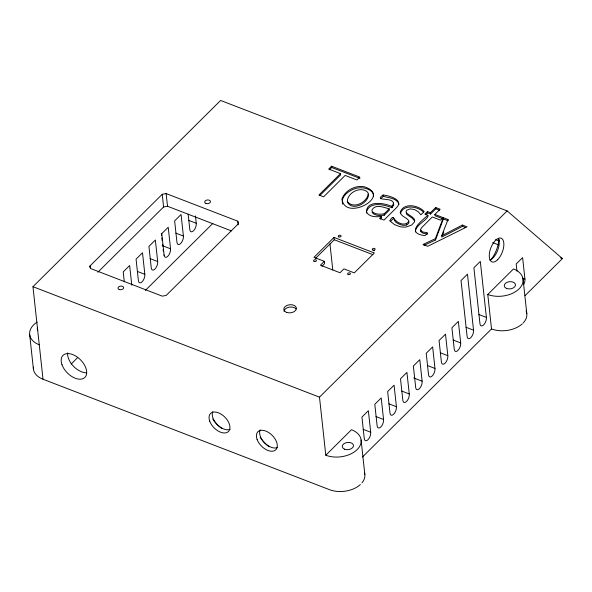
<?xml version="1.0" encoding="UTF-8"?>
<svg xmlns="http://www.w3.org/2000/svg" width="592" height="592" viewBox="0 0 592 592"><rect width="100%" height="100%" fill="white"/><g stroke="black" fill="none" stroke-linecap="round" stroke-linejoin="round"><path stroke-width="0.89" d="M366.485 211.884C369.682 201.236 384.171 204.529 391.786 207.711L393.65 205.209L393.214 202.39C391.275 197.232 373.478 201.384 383.098 195.027C388.922 195.56 404.321 199.748 396.536 207.651L383.993 220.098L379.576 218.396L381.529 216.457L381.67 217.752L380.367 219.04M393.65 205.209L393.532 203.115M406.201 212.55L406.815 214.482L412.128 218.137L414.563 220.942M408.931 221.97L408.887 222.91C406.364 227.039 400.577 225.197 397.284 223.088C392.526 221.534 394.945 212.654 389.699 220.779L394.472 224.583L399.482 226.536A12.299 7.888 -6.2 0 0 406.26 226.988L411.64 225.056L414.407 222.03L414.696 220.217L413.875 218.5L411.988 216.842L406.674 213.187L406.06 211.255L406.837 210.175L410.286 208.835L414.637 209.627L418.307 211.788L420.853 214.807L424.153 211.536C418.544 205.091 403.293 202.286 400.185 212.417C401.221 216.716 406.586 217.286 408.791 220.675L408.746 221.615C404.639 227.017 395.789 222.599 393.399 217.434M400.325 213.712C403.233 203.907 417.915 206.208 423.598 212.232M423.968 245.369L435.52 239.982L435.379 238.687L443.245 217.671L448.033 219.521L448.174 220.809L443.386 218.966L443.245 217.671M435.52 239.982L443.386 218.966M465.638 227.543L462.552 226.351L441.802 237.059L441.662 235.771L448.033 219.521M442.809 234.499L443.815 231.931M393.51 203.914L391.645 206.423L391.786 207.711M523.18 322.973L523.95 322.107A22.592 14.489 -6.2 0 0 526.658 312.754M360.358 484.552A22.592 14.489 -6.2 0 1 330.025 489.873L43.009 379.228L32.96 286.698L220.616 100.455L507.144 210.915L562.4 258.586L525.067 295.63M89.917 266.045L162.223 194.287L166.137 193.584L237.769 221.193L238.472 223.68L166.167 295.445L162.252 296.148L90.62 268.531L89.917 266.045L90.11 267.858M97.806 272.261L163.599 206.963L167.514 206.26L231.383 230.88M164.125 255.174L161.779 233.633L168.209 227.254L170.548 248.795A5.646 2.716 -68.9 0 1 167.802 256.292A5.646 2.716 -68.9 0 1 164.125 255.174L163.718 255.019M71.151 364.043L77.715 357.524M145.306 290.443L212.898 223.362M340.481 173.619L318.925 195.012L323.602 196.818L345.158 175.424L356.961 179.975L359.847 177.104L331.564 166.204L328.678 169.075L340.481 173.619L340.622 174.914L319.717 195.656M329.396 169.793L331.705 167.499L331.564 166.204M324.312 261.324L320.413 265.194L340 272.749L343.908 268.879L354.29 272.882L374.336 252.969L334.021 237.422L313.96 257.335L324.312 261.324L324.564 263.655L321.967 266.237M315.506 258.386L334.273 239.76L334.021 237.422M380.73 198.808L383.239 196.322L383.098 195.027M384.09 213.919L389.181 208.865C383.927 207.444 375.772 203.729 372.035 209.797L371.991 211.152C374.714 214.837 380.079 214.289 384.09 213.919L384.23 215.207C380.219 215.584 374.854 216.124 372.131 212.447M384.23 215.207L389.321 210.16L389.181 208.865M390.417 221.504L393.303 218.633L393.162 217.345M427.424 211.573L427.565 212.868L430.562 214.023L430.421 212.728L427.424 211.573L424.864 214.119L427.861 215.273L428.001 216.561C424.649 221.941 415.762 224.982 415.332 231.938M425.648 214.77L427.565 212.868M427.861 215.273C419.395 222.659 406.26 233.174 424.856 235.623C431.849 230.717 423.147 233.825 421.075 230.762L420.638 229.407L421.504 227.794L432.301 216.983L440.47 220.128L443.031 217.59L434.861 214.437L440.13 209.213L435.697 207.496L430.421 212.728M430.562 214.023L435.83 208.791L435.697 207.496M325.792 455.226L351.493 429.718L352.21 429.999A22.592 14.489 -6.2 0 1 357.464 449.261L356.613 450.09A22.592 14.489 -6.2 0 1 326.281 455.411L325.792 455.226L319.488 397.151L507.144 210.915M487.771 294.476L513.464 268.968L514.182 269.249A22.592 14.489 -6.2 0 1 519.436 288.511L518.585 289.34A22.592 14.489 -6.2 0 1 488.252 294.661L487.771 294.476L491.515 328.937L362.445 457.031M441.662 235.771L462.411 225.064L467.044 226.847L427.75 246.287L423.006 244.459L435.379 238.687M381.529 216.457C376.408 217.035 368.971 217.279 366.455 211.803M373.7 250.705L374.07 250.675A1.413 0.903 -6.2 0 1 374.433 250.697M427.513 234.062L423.354 233.278L421.215 232.057L420.66 230.11M383.239 196.322C388.611 197.846 396.966 198.202 399.082 204.344M391.645 206.423C384.423 202.841 365.234 199.911 366.596 213.09M331.705 167.499L359.988 178.399M435.83 208.791L439.53 210.219M560.676 257.92L562.4 258.586M442.357 218.566L435.002 215.732L434.861 214.437M495.652 239.619L499.1 240.951M492.677 242.602L498.708 244.925M522.44 278.173L524.956 279.143A5.646 2.716 -68.9 0 1 523.757 284.471M334.273 239.76L372.871 254.641M478.832 314.5L486.395 317.416A5.646 2.716 -68.9 0 1 483.649 324.912A5.646 2.716 -68.9 0 1 479.971 323.794L473.889 267.791L480.312 261.412L486.395 317.416M188.693 220.365L196.255 223.28A5.646 2.716 -68.9 0 1 193.51 230.776A5.646 2.716 -68.9 0 1 189.832 229.659L188.138 214.052M465.978 327.258L473.541 330.173A5.646 2.716 -68.9 0 1 470.795 337.669A5.646 2.716 -68.9 0 1 467.118 336.552L461.027 280.549L467.458 274.17L473.541 330.173M175.839 233.122L183.402 236.038A5.646 2.716 -68.9 0 1 180.656 243.534A5.646 2.716 -68.9 0 1 176.978 242.417L174.633 220.875L181.063 214.496L183.402 236.038M453.124 340.015L460.687 342.931A5.646 2.716 -68.9 0 1 457.942 350.427A5.646 2.716 -68.9 0 1 454.256 349.31L451.918 327.768L458.349 321.389L460.687 342.931M161.779 233.633L161.379 233.477L161.572 235.276M162.149 245.554L170.548 248.795M440.27 352.773L447.833 355.688A5.646 2.716 -68.9 0 1 445.088 363.185A5.646 2.716 -68.9 0 1 441.403 362.067L439.064 340.526L445.495 334.147L447.833 355.688M150.131 258.637L157.694 261.553A5.646 2.716 -68.9 0 1 154.949 269.049A5.646 2.716 -68.9 0 1 151.263 267.932L148.925 246.39L155.356 240.012L157.694 261.553M427.417 365.53L434.979 368.446A5.646 2.716 -68.9 0 1 432.234 375.942A5.646 2.716 -68.9 0 1 428.549 374.825L426.21 353.283L432.641 346.905L434.979 368.446M137.277 271.395L144.84 274.311A5.646 2.716 -68.9 0 1 142.095 281.807A5.646 2.716 -68.9 0 1 138.41 280.689L136.071 259.148L142.502 252.769L144.84 274.311M413.719 377.962L422.126 381.204A5.646 2.716 -68.9 0 1 419.38 388.7A5.646 2.716 -68.9 0 1 415.695 387.582L413.357 366.041L419.787 359.662L422.126 381.204M401.709 391.046L409.272 393.961A5.646 2.716 -68.9 0 1 406.526 401.457A5.646 2.716 -68.9 0 1 402.841 400.34L400.503 378.799L406.926 372.42L409.272 393.961M388.855 403.803L396.418 406.719A5.646 2.716 -68.9 0 1 393.673 414.215A5.646 2.716 -68.9 0 1 389.987 413.098L387.649 391.556L394.072 385.177L396.418 406.719M376.001 416.561L383.557 419.476A5.646 2.716 -68.9 0 1 380.811 426.973A5.646 2.716 -68.9 0 1 377.134 425.855L374.795 404.314L381.218 397.935L383.557 419.476M32.96 286.698L319.488 397.151M363.14 429.318L370.703 432.234A5.646 2.716 -68.9 0 1 367.958 439.73A5.646 2.716 -68.9 0 1 364.28 438.613L361.941 417.071L368.365 410.693L370.703 432.234M491.515 328.937L491.996 329.122A22.592 14.489 -6.2 0 0 522.329 323.802M39.264 344.766L38.547 344.485A22.592 14.489 -6.2 0 1 33.3 325.23L34.144 324.394A22.592 14.489 -6.2 0 1 37.141 322.107M43.009 379.228L42.291 378.947A22.592 14.489 -6.2 0 1 33.381 367.07M393.354 203.685L393.673 204.41M342.694 204.099C340.245 196.115 349.724 189.988 356.414 188.241A12.846 8.244 -6.2 0 1 364.835 188.197C368.675 189.107 373.804 191.438 373.53 196.115M347.26 201.761C351.611 211.388 367.336 204.033 368.439 195.427A7.296 4.677 -6.2 0 0 368.165 194.272M524.956 279.143L522.618 257.609L516.194 263.988L516.971 271.166M523.069 279.232L526.813 313.693M462.411 225.064L462.552 226.351M443.031 217.59L443.171 218.885M406.349 223.783L406.489 225.078M392.237 205.831L392.378 207.126M361.098 439.982L364.842 474.444M329.951 243.852L332.793 269.989M237.769 221.193L238.169 224.819M195.456 215.932L196.255 223.28M166.137 193.584L167.514 206.26M162.223 194.287L163.599 206.963M161.868 237.969L162.164 240.663M162.548 244.252L162.748 246.043M163.133 249.632L163.333 251.43M131.787 285.27L129.648 265.527L123.217 271.906L124.29 281.777M29.659 334.51L33.404 368.971M420.779 230.695L420.801 231.398M37.784 330.329A5.646 3.626 -6.2 0 1 37.585 327.561M284.034 311.274A6.357 4.077 -6.2 0 1 289.074 307.189A6.357 4.077 -6.2 0 1 296.015 308.92M364.435 472.586A22.592 14.489 -6.2 0 1 361.971 482.857M526.066 310.933A22.592 14.489 -6.2 0 1 526.406 311.836M277.559 447.567A12.706 7.6 45.2 0 1 264.572 442.816A12.706 7.6 45.2 0 1 260.199 429.836M230.192 429.311A12.706 7.6 45.2 0 1 217.205 424.56A12.706 7.6 45.2 0 1 212.831 411.573M498.649 238.828A12.706 6.112 -68.9 0 1 497.391 251.082A12.706 6.112 -68.9 0 1 489.836 260.088M86.417 372.827A15.533 9.287 45.2 0 1 73.297 366.056A15.533 9.287 45.2 0 1 67.651 352.891M498.93 239.412A20.335 9.775 -68.9 0 1 490.79 260.006M221.808 428.497A20.335 12.158 45.2 0 1 212.787 419.04M269.182 446.76A20.335 12.158 45.2 0 1 260.154 437.296M342.013 199.075C344.633 221.948 392.703 196.3 364.694 186.909A12.846 8.244 -6.2 0 0 356.273 186.954C350.116 188.508 343.937 192.792 342.013 199.075M368.298 194.132C366.722 202.434 353.52 209.383 347.378 201.635C347.082 193.384 358.944 186.584 366.233 191.098A7.296 4.677 -6.2 0 1 368.298 194.132M205.935 203.441A2.893 1.857 -6.2 0 0 210.449 201.783A2.893 1.857 -6.2 0 0 206.356 200.2A2.893 1.857 -6.2 0 0 205.935 203.441M119.207 289.518A2.827 1.813 -6.2 0 0 123.617 287.897A2.827 1.813 -6.2 0 0 119.614 286.35A2.827 1.813 -6.2 0 0 119.207 289.518M286.617 312.413A6.357 4.077 -6.2 0 0 296.422 308.61A6.357 4.077 -6.2 0 0 287.261 305.302A6.357 4.077 -6.2 0 0 286.617 312.413M314.204 261.427A1.413 0.903 -6.2 0 0 316.409 260.621A1.413 0.903 -6.2 0 0 314.404 259.844A1.413 0.903 -6.2 0 0 314.204 261.427M338.883 236.933A1.413 0.903 -6.2 0 0 341.088 236.127A1.413 0.903 -6.2 0 0 339.083 235.35A1.413 0.903 -6.2 0 0 338.883 236.933M372.893 250.046A1.413 0.903 -6.2 0 0 375.099 249.239A1.413 0.903 -6.2 0 0 373.101 248.462A1.413 0.903 -6.2 0 0 372.893 250.046M348.214 274.54A1.413 0.903 -6.2 0 0 350.42 273.733A1.413 0.903 -6.2 0 0 348.422 272.956A1.413 0.903 -6.2 0 0 348.214 274.54M344.67 449.224A5.646 3.626 -6.2 0 0 353.491 445.983A5.646 3.626 -6.2 0 0 345.484 442.897A5.646 3.626 -6.2 0 0 344.67 449.224M506.641 288.474A5.646 3.626 -6.2 0 0 515.462 285.233A5.646 3.626 -6.2 0 0 507.462 282.147A5.646 3.626 -6.2 0 0 506.641 288.474M257.083 439.397A12.706 7.6 45.2 0 0 274.954 450.445A12.706 7.6 45.2 0 0 268.531 432.434A12.706 7.6 45.2 0 0 257.083 439.397M209.716 421.134A12.706 7.6 45.2 0 0 227.587 432.182A12.706 7.6 45.2 0 0 221.164 414.171A12.706 7.6 45.2 0 0 209.716 421.134M497.613 259.747A12.706 6.112 -68.9 0 0 502.297 238.99A12.706 6.112 -68.9 0 0 489.769 251.422A12.706 6.112 -68.9 0 0 497.613 259.747M61.99 364.716A15.533 9.287 45.2 0 0 83.835 378.229A15.533 9.287 45.2 0 0 75.983 356.214A15.533 9.287 45.2 0 0 61.99 364.716"/></g></svg>
